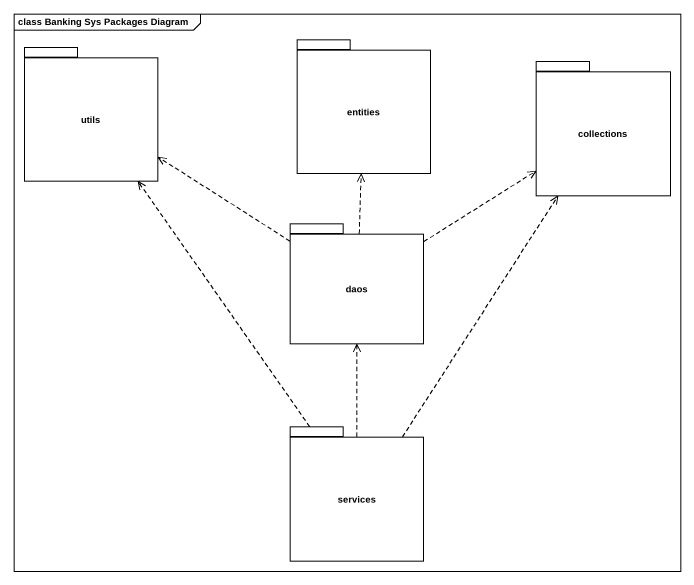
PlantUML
@startuml
mainframe class Banking Sys Packages Diagram
package entities {
}
package utils {
}
package "collections" as collections_ {
}
package daos {
}
package services {
}
daos .up.> entities
daos .up.> utils
daos .up.> collections_
services .up.> utils
services .up.> collections_
services .up.> daos
@enduml
